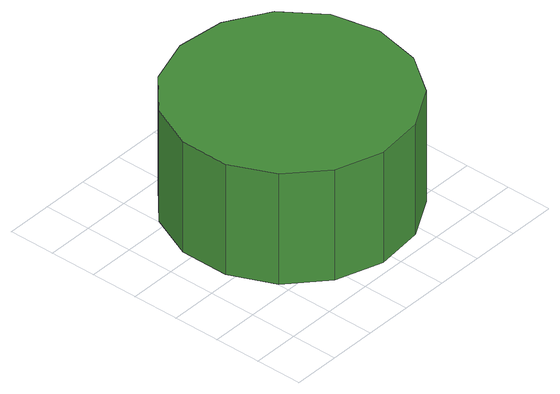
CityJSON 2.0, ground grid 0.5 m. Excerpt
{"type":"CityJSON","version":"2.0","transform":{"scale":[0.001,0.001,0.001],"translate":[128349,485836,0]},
"CityObjects":{
"tree1":{"type":"SolitaryVegetationObject","attributes":{"function":"something"},"geometry":[{"type":"MultiSurface","lod":"1","boundaries":[[[0,1,2,3,4,5,6,7,8,9,10,11,12,13,14]],[[15,16,17,18,19,20,21,22,23,24,25,26,27,28,29]],[[0,29,28,1]],[[1,28,27,2]],[[2,27,26,3]],[[3,26,25,4]],[[4,25,24,5]],[[5,24,23,6]],[[6,23,22,7]],[[7,22,21,8]],[[8,21,20,9]],[[9,20,19,10]],[[10,19,18,11]],[[11,18,17,12]],[[12,17,16,13]],[[13,16,15,14]],[[14,15,29,0]]]}]}
},
"vertices":[
[2762,1354,2106],[2655,1860,2106],[2351,2278,2106],[1903,2537,2106],[1388,2591,2106],[896,2431,2106],[512,2085,2106],[302,1612,2106],[302,1095,2106],[512,623,2106],[896,277,2106],[1388,117,2106],[1903,171,2106],[2351,430,2106],[2655,848,2106],[2655,848,836],[2351,430,836],[1903,171,836],[1388,117,836],[896,277,836],[512,623,836],[302,1095,836],[302,1612,836],[512,2085,836],[896,2431,836],[1388,2591,836],[1903,2537,836],[2351,2278,836],[2655,1860,836],[2762,1354,836]
]}
